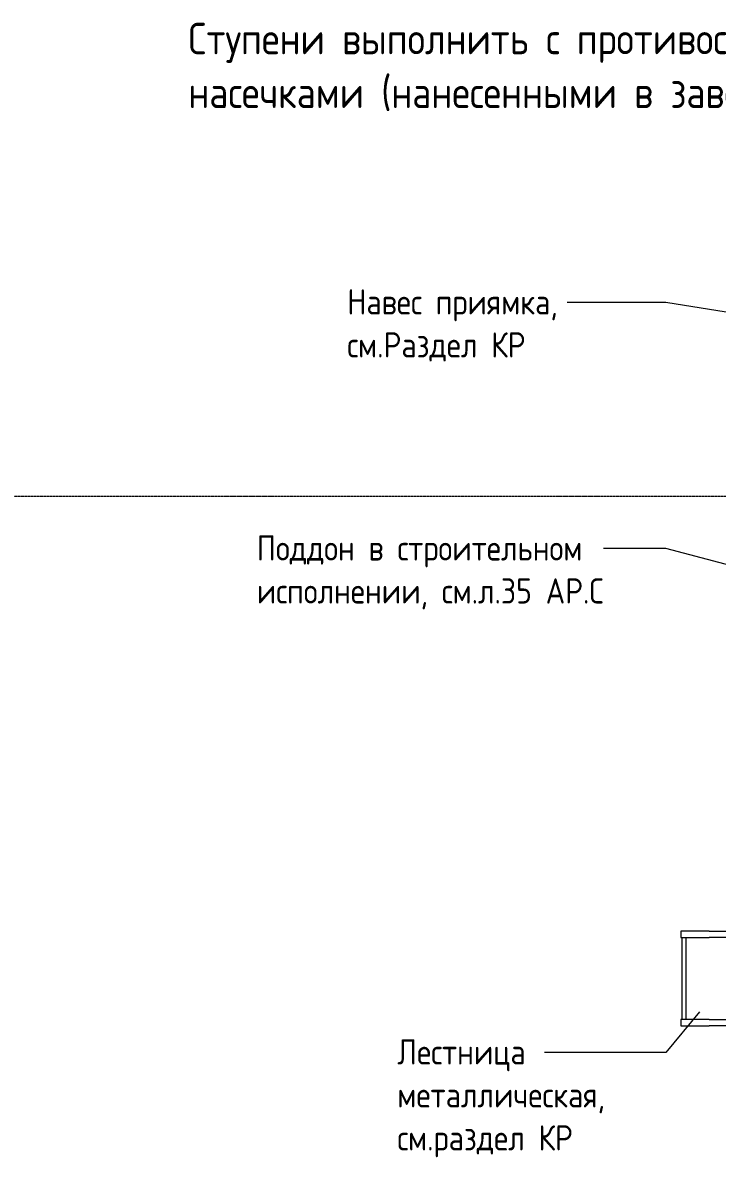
# Model space of a CAD drawing. Header units: millimetres. Extents: x -11345 to 411485, y -9810 to 73012.
# Drawn here: x 71372 to 76880, y 37801 to 46801 of the extents above; entities that cross this region are included whole.
import ezdxf

# ---------------------------------------------------------------- set-up
doc = ezdxf.new("R2010")
doc.units = ezdxf.units.MM
doc.linetypes.add('ADSK_Линия сетки', pattern=[25, 20, -2.5, 0, -2.5])
for name, color, linetype, lineweight in [('Аннотация', 7, 'Continuous', 18), ('Оборудование', 7, 'Continuous', 18), ('Оси', 253, 'Continuous', 9)]:
    doc.layers.add(name, color=color, linetype=linetype, lineweight=lineweight)
doc.styles.add('GOST Common_2', font='GOST_Common.ttf', dxfattribs={"width": 0.9, "height": 250})
doc.styles.add('GOST Common_6', font='GOST_Common.ttf', dxfattribs={"width": 0.9, "height": 200})

# ---------------------------------------------------------------- blocks, each defined once
blk = doc.blocks.new('Поручень - Поручень-1948896-План 1-го этажа')
at = {"layer": 'Оборудование'}
for p, q in [((25, 25), (-25, 25)), ((-25, 25), (-25, -200)), ((25, -200), (25, 25)), ((-25, -500), (-25, -200)), ((25, -200), (25, -500)), ((-25, -500), (-25, -725)), ((25, -725), (25, -500)), ((-25, -725), (25, -725))]:
    blk.add_line(p, q, dxfattribs=at)
blk = doc.blocks.new('Труба квадратная - Ступень-1728149-План 1-го этажа')
at = {"layer": 'Оборудование'}
for p, q in [((25, 15), (675, 15)), ((675, -15), (25, -15))]:
    blk.add_line(p, q, dxfattribs=at)
blk = doc.blocks.new('оси')
at = {"layer": 'Оси', "linetype": 'ADSK_Линия сетки'}
blk.add_line((-5146.135, 45200), (62505.288, 45200), dxfattribs=at)

msp = doc.modelspace()

# ---------------------------------------------------------------- linework, layer by layer
at = {"layer": 'Аннотация', "lineweight": 9}
for p, q in [((76122.88166, 44582.01619), (75689.75482, 44582.01619)), ((76472.39863, 44582.01619), (76122.88166, 44582.01619)), ((79180.71534, 44146.01118), (76472.39863, 44582.01619)), ((76125.63923, 42630.18424), (75978.08273, 42630.18424)), ((76472.39863, 42630.18424), (76125.63923, 42630.18424)), ((81649.11744, 41261.77172), (76472.39863, 42630.18424)), ((76738.57567, 38955.29753), (76472.39863, 38633.05436)), ((76354.04382, 38633.05436), (75508.91417, 38633.05436)), ((76472.39863, 38633.05436), (76354.04382, 38633.05436))]:
    msp.add_line(p, q, dxfattribs=at)

# ---------------------------------------------------------------- block references
msp.add_blockref('оси', (25553.42928, -2155))
at = {"layer": 'Оборудование', "rotation": 90.00000000000031}
for name, p in [('Поручень - Поручень-1948896-План 1-го этажа', (76615.7179, 39570)), ('Труба квадратная - Ступень-1728149-План 1-го этажа', (76615.7179, 38870)), ('Поручень - Поручень-1948896-План 1-го этажа', (76615.7179, 38870))]:
    msp.add_blockref(name, p, dxfattribs=at)

# ---------------------------------------------------------------- texts
at = {"layer": 'Аннотация', "lineweight": 9, "attachment_point": 1, "line_spacing_factor": 1.022766}
for s, insert, char_height, width, style in [('\\pxt1.44,2.88,4.32,5.76,7.2,8.64,10.08,11.52,12.96,14.4,15.84,17.28,18.72,20.16,21.6,23.04,24.48,25.92,27.36,28.8,30.24,31.68,33.12,34.56,36,37.44,38.88,40.32,41.76,43.2,44.64,46.08;{Ступени выполнить с противоскользящими насечками (нанесенными в заводских условиях)}', (72685.46226, 46799.87862), 250, 7119.9, 'GOST Common_2'), ('\\pxt1.8,3.6,5.4,7.2,9,10.8,12.6,14.4,16.2,18,19.8,21.6,23.4,25.2,27,28.8,30.6,32.4,34.2,36,37.8,39.6,41.4,43.2,45,46.8,48.6,50.4,52.2,54,55.8,57.6;{Навес приямка,\\Pсм.Раздел КР}', (73945.48919, 44686.13945), 200, 2178.9, 'GOST Common_6'), ('\\pxt1.8,3.6,5.4,7.2,9,10.8,12.6,14.4,16.2,18,19.8,21.6,23.4,25.2,27,28.8,30.6,32.4,34.2,36,37.8,39.6,41.4,43.2,45,46.8,48.6,50.4,52.2,54,55.8,57.6;{Поддон в строительном исполнении, см.л.35 АР.С}', (73227.73898, 42734.3075), 200, 2898.9, 'GOST Common_6'), ('\\pxt1.8,3.6,5.4,7.2,9,10.8,12.6,14.4,16.2,18,19.8,21.6,23.4,25.2,27,28.8,30.6,32.4,34.2,36,37.8,39.6,41.4,43.2,45,46.8,48.6,50.4,52.2,54,55.8,57.6;{Лестница металлическая,\\Pсм.раздел КР}', (74342.10167, 38737.17762), 200, 2012.4, 'GOST Common_6')]:
    msp.add_mtext(s, dxfattribs=dict(at, insert=insert, char_height=char_height, width=width, style=style))

doc.saveas('drawing.dxf')
